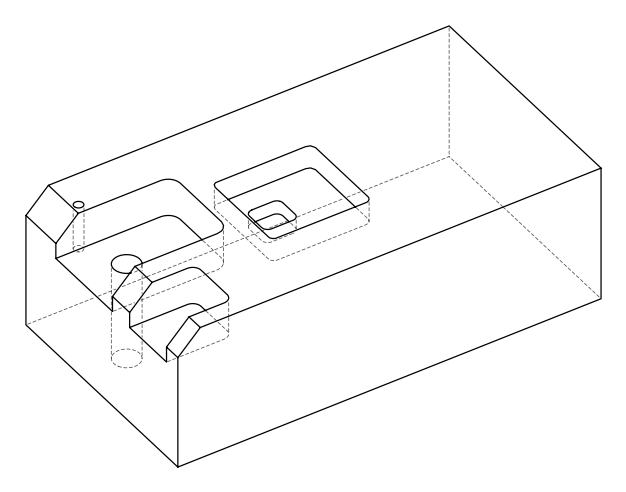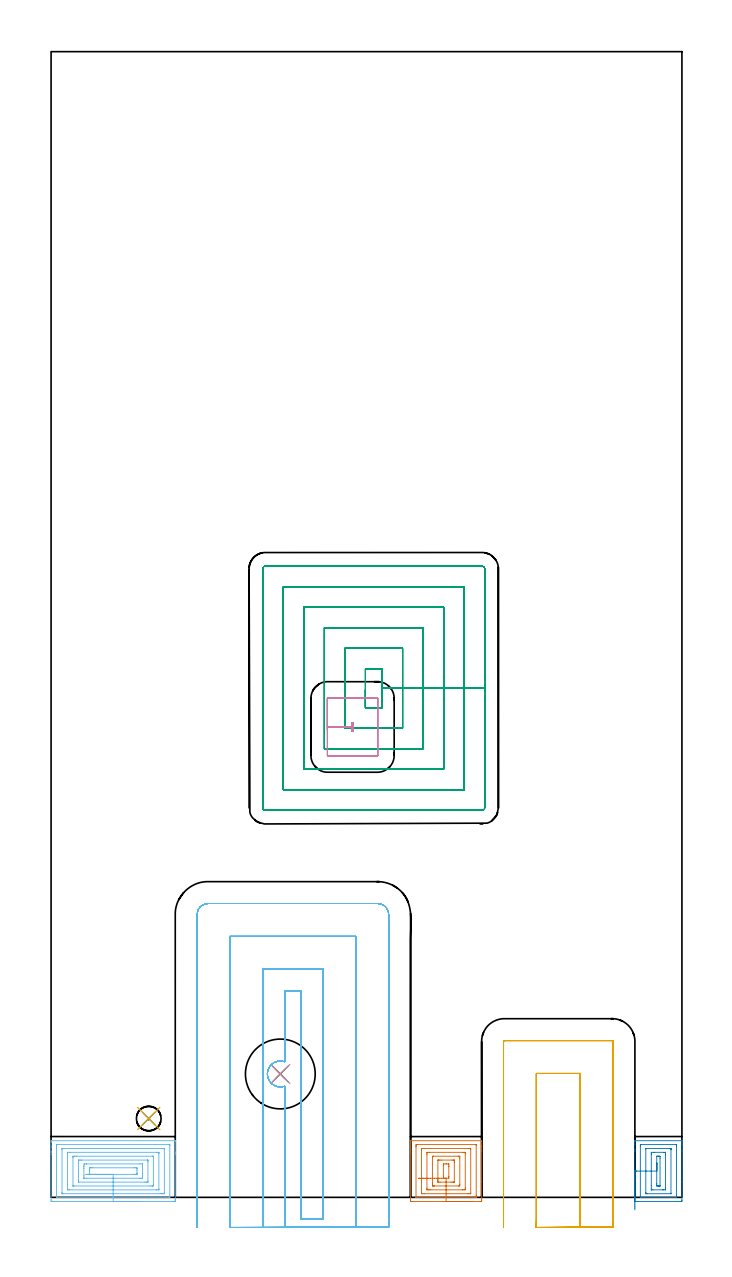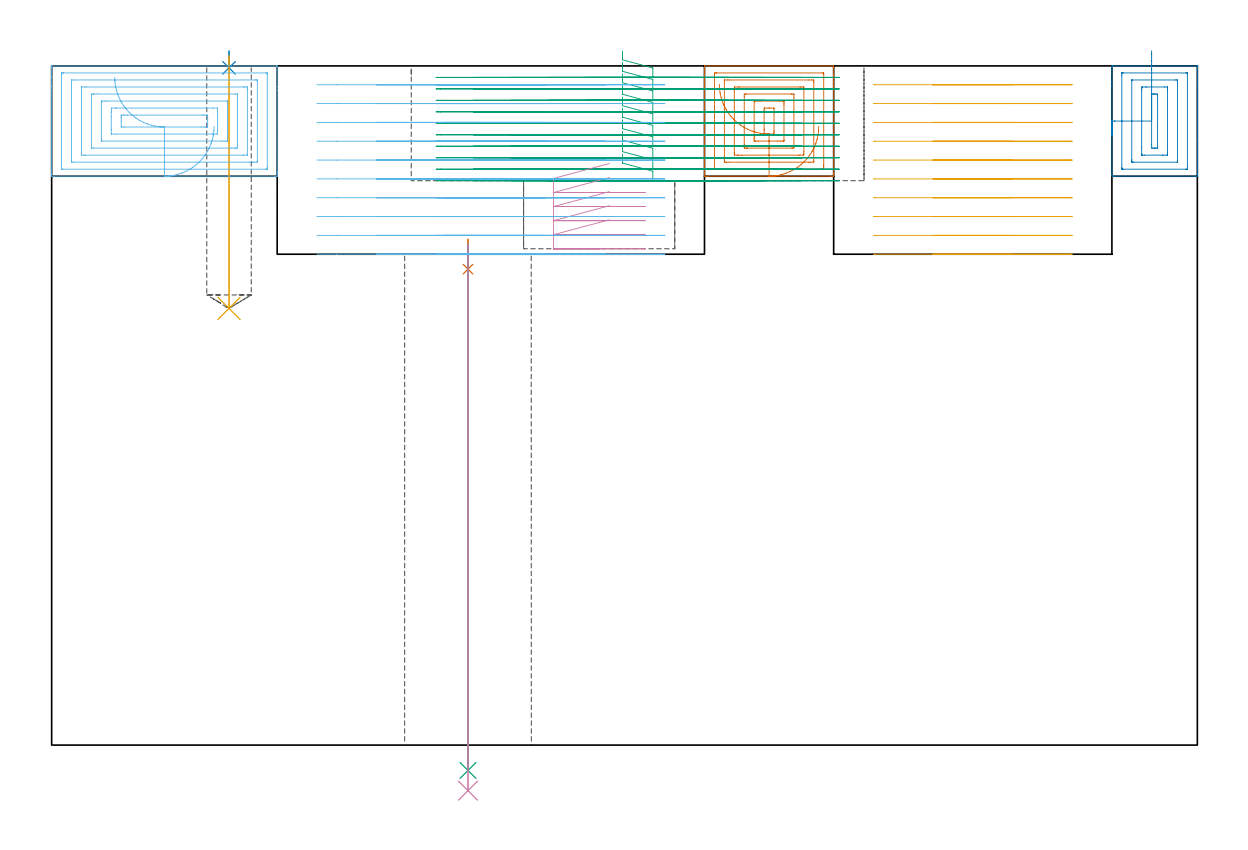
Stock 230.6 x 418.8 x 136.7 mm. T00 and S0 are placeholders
(PLAN: 12 operations, 7 tool changes, 64.9 min)
(1 SPOT_DRILL | STEP1HOLE | NXT0321_9005460120000 | 0.06 min | 4451 mm3)
(2 SPOT_DRILL_1 | STEP1POCKET | NXT0321_9005460120000 | 0.03 min | 1 mm3)
(3 DRILL_THROUGH_HOLE_INTO_CENTER | STEP1HOLE | UGT0301_515 | 0.43 min | 10947 mm3)
(4 DRILL_TO_ENLARGE_THROUGH_HOLE | STEP1HOLE | UGT0301_386 | 0.45 min | 54344 mm3)
(5 DRILL_BLIND_HOLE_INTO_CENTER | STEP1POCKET | UGT0301_485 | 0.2 min | 2976 mm3)
(6 AREA_MILL | FG_CHAMFER_SURFACE | UGT0205_001 | 3.3 min | 13179 mm3)
(7 AREA_MILL_1 | FG_CHAMFER_SURFACE_1 | UGT0205_001 | 2.04 min | 10400 mm3)
(8 AREA_MILL_2 | FG_CHAMFER_SURFACE_2 | UGT0205_001 | 1.46 min | 6232 mm3)
(9 MILL_RECTANGULAR_POCKET | POCKET_RECTANGULAR_STRAIGHT | NXT0201_013 | Follow Part, ap 2.5, ae 75% | 24.48 min | 208111 mm3)
(10 MILL_RECTANGULAR_POCKET_1 | POCKET_RECTANGULAR_STRAIGHT_1 | NXT0201_011 | Follow Part, ap 3, ae 75% | 1.6 min | 13343 mm3)
(11 MILL_SLOT | SLOT_PARTIAL_RECTANGULAR | NXT0201_012 | Follow Part, ap 4, ae 75% | 7.49 min | 133490 mm3)
(12 MILL_SLOT_1 | SLOT_PARTIAL_RECTANGULAR_1 | NXT0201_012 | Follow Part, ap 4, ae 75% | 23.33 min | 350493 mm3)
(TOOL NXT0321_9005460120000 | NC Spot Drill, 142deg, 12mm, Carbide, Uncoated | D12 PA142 FL30 Z2)
(TOOL UGT0301_515 | Carbide Drill 12.0 mm | D12 PA118 FL101 Z2)
(TOOL UGT0301_386 | Twist Drill 25.5 mm | D25.5 PA118 FL165 Z2)
(TOOL UGT0301_485 | Carbide Drill 9.0 mm | D9 PA118 FL81 Z2)
(TOOL UGT0205_001 | Chamfer Mill 20 x 3 x 45 deg. | D20 FL50 Z2)
(TOOL NXT0201_013 | ENDMILL 10mm | D10 FL30 Z4)
(TOOL NXT0201_011 | ENDMILL 12mm [2P460-1200-NA 1630] | D12 FL38 Z6)
(TOOL NXT0201_012 | ENDMILL 16mm [2P460-1600-NA 1630] | D16 FL38 Z6)
(OP 1 SPOT_DRILL)
G17 G21 G94 G90
T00 M6
G54
G17 G0 G90 X83.8 Y45.1 S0 M3
G43 Z146.7 H0
G94 G81 G98 Z95.8 F250. R101.8
G80
M5
M2
(OP 2 SPOT_DRILL_1)
G17 G21 G94 G90
T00 M6
G54
G17 G0 G90 X35.7 Y28.8 S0 M3
G43 Z146.7 H0
G94 G81 G98 Z136.313 F250. R139.7
G80
M5
M2
(OP 3 DRILL_THROUGH_HOLE_INTO_CENTER)
G17 G21 G94 G90
T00 M6
G54
G17 G0 G90 X83.8 Y45.1 S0 M3
G43 Z146.7 H0
G94 G73 G98 Z-5.105 F250. Q11.545 R100.8
G80
M5
M2
(OP 4 DRILL_TO_ENLARGE_THROUGH_HOLE)
G17 G21 G94 G90
T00 M6
G54
G17 G0 G90 X83.8 Y45.1 S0 M3
G43 Z146.7 H0
G94 G73 G98 Z-9.161 F250. Q21.592 R100.8
G80
M5
M2
(OP 5 DRILL_BLIND_HOLE_INTO_CENTER)
G17 G21 G94 G90
T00 M6
G54
G17 G0 G90 X35.7 Y28.8 S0 M3
G43 Z146.7 H0
G94 G81 G98 Z87.9 F250. R138.7
G80
M5
M2
(OP 6 AREA_MILL)
G17 G21 G94 G90
T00 M6
G54
G17 G0 G90 X32.7 Y-1.5 S1061 M3
G43 Z146.7 H0
Z124.5
G94 G1 X32.662 Z123.628 F250.
X32.548 Z122.764
X32.359 Z121.912
X32.097 Z121.08
X31.763 Z120.274
X31.36 Z119.5
X30.892 Z118.764
X30.36 Z118.072
X29.771 Z117.429
X29.128 Z116.84
X28.436 Z116.308
X27.7 Z115.84
X26.926 Z115.437
X26.12 Z115.103
X25.288 Z114.841
X24.436 Z114.652
X23.572 Z114.538
X22.7 Z114.5
X0.528
X0.043 Y-1.493 Z114.503
X0.008 Y-1.491 Z114.505
X0. Y-1.01 Z114.986
Y15.789 Z131.783
Y16.506 Z132.504
Y16.674 Z132.671
Y18.442 Z134.439
Y20.21 Z136.208
X0.001 Y20.516 Z136.514
X0.01 Y20.695 Z136.693
X0.084 Y20.7 Z136.7
X45.316
X45.39 Y20.695 Z136.692
X45.4 Y20.514 Z136.512
Y16.506 Z132.504
Y15.789 Z131.783
Y-0.652 Z115.344
X45.397 Y-1.01 Z114.986
X45.392 Y-1.491 Z114.505
X45.357 Y-1.493 Z114.503
X44.872 Y-1.5 Z114.5
X22.7
Y-0.086 Z115.914
X2.261 Y-0.085 Z115.915
X2.092 Y-0.081 Z115.919
X2.016 Y-0.079 Z115.921
X2.009 Y-0.037 Z115.963
X2.005 Y0.013 Z116.013
X2.001 Y0.174 Z116.174
Y18.742 Z134.742
X2.005 Y19.043 Z135.043
X2.01 Y19.242 Z135.242
X2.019 Y19.28 Z135.28
X2.038 Y19.281 Z135.281
X2.09 Y19.283 Z135.283
X2.301 Y19.286 Z135.286
X2.342
X43.14 Y19.285 Z135.285
X43.308 Y19.281 Z135.281
X43.384 Y19.279 Z135.279
X43.391 Y19.237 Z135.237
X43.395 Y19.187 Z135.187
X43.399 Y19.026 Z135.026
Y0.458 Z116.458
X43.395 Y0.157 Z116.157
X43.39 Y-0.042 Z115.958
X43.381 Y-0.08 Z115.92
X43.362 Y-0.081 Z115.919
X43.31 Y-0.083 Z115.917
X43.099 Y-0.086 Z115.914
X43.058
X22.7
Y1.328 Z117.328
X4.39 Y1.329 Z117.329
X4.075 Y1.33 Z117.33
X4.031 Y1.332 Z117.332
X4.012 Y1.334 Z117.334
X4.007 Y1.418 Z117.418
X4.001 Y1.567 Z117.567
X4. Y1.642 Z117.642
Y17.632 Z133.632
X4.003 Y17.708 Z133.708
X4.01 Y17.853 Z133.853
X4.039 Y17.865 Z133.865
X4.075 Y17.866 Z133.866
X4.648 Y17.871 Z133.871
X41.01
X41.325 Y17.87 Z133.87
X41.369 Y17.868 Z133.868
X41.388 Y17.866 Z133.866
X41.393 Y17.782 Z133.782
X41.399 Y17.633 Z133.633
X41.4 Y17.558 Z133.558
Y1.568 Z117.568
X41.397 Y1.492 Z117.492
X41.39 Y1.348 Z117.348
X41.325 Y1.335 Z117.335
X40.751 Y1.33 Z117.33
X40.438 Y1.329 Z117.329
X39.866 Y1.328 Z117.328
X22.7
Y2.743 Z118.743
X6.736
X6.518 Y2.744 Z118.744
X6.037 Y2.748 Z118.748
X6.015 Y2.749 Z118.749
X6.01 Y2.772 Z118.772
X6.005 Y2.841 Z118.841
X6.002 Y2.981 Z118.981
X6. Y3.26 Z119.26
X6.001 Y16.156 Z132.156
X6.003 Y16.34 Z132.34
X6.008 Y16.431 Z132.431
X6.01 Y16.449 Z132.449
X6.023 Y16.451 Z132.451
X6.069 Y16.454 Z132.454
X6.736 Y16.457 Z132.457
X6.953
X38.664
X38.882 Y16.456 Z132.456
X39.363 Y16.452 Z132.452
X39.385 Y16.451 Z132.451
X39.39 Y16.428 Z132.428
X39.395 Y16.359 Z132.359
X39.398 Y16.219 Z132.219
X39.4 Y15.94 Z131.94
X39.399 Y3.044 Z119.044
X39.397 Y2.861 Z118.861
X39.392 Y2.769 Z118.769
X39.39 Y2.751 Z118.751
X39.377 Y2.749 Z118.749
X39.331 Y2.746 Z118.746
X38.664 Y2.743 Z118.743
X38.447
X22.7
Y4.157 Z120.157
X8.371
X8.095 Y4.161 Z120.161
X8.021 Y4.164 Z120.164
X8.01 Y4.18 Z120.18
X8.004 Y4.222 Z120.222
X8.001 Y4.295 Z120.295
Y14.529 Z130.529
X8.006 Y14.905 Z130.905
X8.01 Y15.026 Z131.026
X8.233 Y15.037 Z131.037
X8.372 Y15.042 Z131.042
X8.51 Y15.043 Z131.043
X9.258
X37.029
X37.305 Y15.039 Z131.039
X37.378 Y15.036 Z131.036
X37.39 Y15.02 Z131.02
X37.396 Y14.978 Z130.978
X37.399 Y14.905 Z130.905
Y4.672 Z120.672
X37.394 Y4.295 Z120.295
X37.39 Y4.174 Z120.174
X37.167 Y4.163 Z120.163
X37.028 Y4.158 Z120.158
X36.89 Y4.157 Z120.157
X36.142
X22.7
Y5.571 Z121.571
X10.119
X10.059 Y5.572 Z121.572
X10.026 Y5.575 Z121.575
X10.015 Y5.577 Z121.577
X10.01 Y5.593 Z121.593
X10.004 Y5.781 Z121.781
X10.001 Y6.063 Z122.063
X10. Y13.419 Z129.419
X10.003 Y13.513 Z129.513
X10.009 Y13.588 Z129.588
X10.015 Y13.622 Z129.622
X10.038 Y13.624 Z129.624
X10.283 Y13.627 Z129.627
X10.677 Y13.629 Z129.629
X11.17
X35.281
X35.341 Y13.628 Z129.628
X35.374 Y13.625 Z129.625
X35.385 Y13.623 Z129.623
X35.39 Y13.607 Z129.607
X35.396 Y13.419 Z129.419
X35.399 Y13.137 Z129.137
X35.4 Y5.781 Z121.781
X35.397 Y5.687 Z121.687
X35.391 Y5.612 Z121.612
X35.385 Y5.578 Z121.578
X35.362 Y5.576 Z121.576
X35.117 Y5.573 Z121.573
X34.723 Y5.571 Z121.571
X34.23
X22.7
Y6.985 Z122.985
X12.906
X12.057 Y6.989 Z122.989
X12.014 Y6.991 Z122.991
X12.007 Y6.997 Z122.997
X12.002 Y7.003 Z123.003
X12. Y7.832 Z123.832
Y10.484 Z126.484
X12.002 Y11.368 Z127.368
X12.003 Y11.423 Z127.423
X12.057 Y12.208 Z128.208
X12.101 Y12.209 Z128.209
X12.944 Y12.215 Z128.215
X12.982
X32.494
X33.343 Y12.211 Z128.211
X33.387 Y12.209 Z128.209
X33.393 Y12.203 Z128.203
X33.398 Y12.198 Z128.198
X33.4 Y11.368 Z127.368
Y8.716 Z124.716
X33.398 Y7.832 Z123.832
X33.397 Y7.777 Z123.777
X33.343 Y6.992 Z122.992
X33.299 Y6.991 Z122.991
X32.456 Y6.985 Z122.985
X32.418
X22.7
Y8.4 Z124.4
X14.718
X14.144 Y8.404 Z124.404
X14.048 Y8.406 Z124.406
X14.01 Y8.417 Z124.417
X14.003 Y8.545 Z124.545
X14. Y9.6 Z125.6
Y10.316 Z126.316
X14.001 Y10.484 Z126.484
X14.003 Y10.663 Z126.663
X14.007 Y10.752 Z126.752
X14.009 Y10.791 Z126.791
X14.084 Y10.793 Z126.793
X14.403 Y10.798 Z126.798
X14.718 Y10.8 Z126.8
X15.288
X30.365
X30.682
X31.256 Y10.796 Z126.796
X31.352 Y10.793 Z126.793
X31.39 Y10.783 Z126.783
X31.397 Y10.656 Z126.656
X31.399 Y10.484 Z126.484
X31.4 Y9.769 Z125.769
Y8.884 Z124.884
X31.399 Y8.716 Z124.716
X31.397 Y8.537 Z124.537
X31.393 Y8.448 Z124.448
X31.391 Y8.409 Z124.409
X31.316 Y8.407 Z124.407
X30.997 Y8.402 Z124.402
X30.682 Y8.4 Z124.4
X30.112
X22.7
X21.828 Z124.438
X20.964 Z124.551
X20.112 Z124.74
X19.28 Z125.003
X18.474 Y8.399 Z125.336
X17.7 Z125.739
X16.964 Z126.208
X16.272 Z126.739
X15.629 Z127.328
X15.04 Z127.972
X14.508 Z128.664
X14.04 Z129.399
X13.637 Z130.173
X13.303 Z130.979
X13.041 Z131.811
X12.852 Z132.663
X12.738 Z133.528
X12.7 Z134.399
G0 Z146.7
M5
M2
(OP 7 AREA_MILL_1)
G17 G21 G94 G90
T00 M6
G54
G17 G0 G90 X154.4 Y-1.5 S1061 M3
G43 Z146.7 H0
Z124.5
G94 G1 X154.362 Z123.628 F250.
X154.248 Z122.764
X154.059 Z121.912
X153.797 Z121.08
X153.463 Z120.274
X153.06 Z119.5
X152.592 Z118.764
X152.06 Z118.072
X151.471 Z117.429
X150.828 Z116.84
X150.136 Z116.308
X149.4 Z115.84
X148.626 Z115.437
X147.82 Z115.103
X146.988 Z114.841
X146.136 Z114.652
X145.272 Z114.538
X144.4 Z114.5
X131.956
X131.554 Y-1.495 Z114.502
X131.41 Y-1.491 Z114.505
X131.4 Y-1.342 Z114.655
Y16.121 Z132.116
Y16.674 Z132.667
Y17.337 Z133.334
Y17.558 Z133.555
Y18.221 Z134.218
Y18.442 Z134.438
Y18.884 Z134.883
Y19.768 Z135.767
Y20.21 Z136.209
X131.401 Y20.457 Z136.455
X131.41 Y20.694 Z136.692
X131.511 Y20.7 Z136.7
X157.289
X157.39 Y20.694 Z136.692
X157.4 Y20.455 Z136.454
Y18.884 Z134.883
Y18.442 Z134.438
Y18.221 Z134.218
Y17.558 Z133.555
Y17.337 Z133.334
Y16.674 Z132.667
Y5.787 Z121.784
Y-1.01 Z114.986
X157.397 Y-1.345 Z114.652
X157.39 Y-1.491 Z114.505
X157.242 Y-1.499 Z114.499
X156.844 Y-1.5 Z114.5
X144.4
Y-0.086 Z115.914
X133.693
X133.519 Y-0.083 Z115.917
X133.434 Y-0.079 Z115.921
X133.409 Y-0.07 Z115.93
X133.405 Y-0.045 Z115.955
X133.401 Y0.021 Z116.021
X133.4 Y0.205 Z116.205
Y18.442 Z134.442
X133.401 Y18.772 Z134.772
X133.41 Y19.105 Z135.105
X133.425 Y19.279 Z135.279
X133.521 Y19.282 Z135.282
X133.733 Y19.286 Z135.286
X133.774
X155.107
X155.281 Y19.283 Z135.283
X155.366 Y19.279 Z135.279
X155.391 Y19.27 Z135.27
X155.395 Y19.245 Z135.245
X155.398 Y19.179 Z135.179
X155.4 Y18.995 Z134.995
Y0.758 Z116.758
X155.399 Y0.428 Z116.428
X155.39 Y0.095 Z116.095
X155.375 Y-0.079 Z115.921
X155.279 Y-0.082 Z115.918
X155.067 Y-0.086 Z115.914
X155.026
X144.4
Y1.328 Z117.328
X136.4 Y1.329 Z117.329
X135.825 Y1.33 Z117.33
X135.511 Y1.333 Z117.333
X135.416 Y1.335 Z117.335
X135.406 Y1.532 Z117.532
X135.402 Y1.642 Z117.642
X135.4 Y1.752 Z117.752
X135.401 Y17.668 Z133.668
X135.405 Y17.779 Z133.779
X135.41 Y17.851 Z133.851
X135.419 Y17.865 Z133.865
X135.433 Y17.867 Z133.867
X135.511 Y17.869 Z133.869
X136.085 Y17.871 Z133.871
X136.4 Y17.872 Z133.872
X152.4 Y17.871 Z133.871
X152.975 Y17.87 Z133.87
X153.289 Y17.867 Z133.867
X153.384 Y17.865 Z133.865
X153.394 Y17.668 Z133.668
X153.398 Y17.558 Z133.558
X153.4 Y17.448 Z133.448
X153.399 Y1.533 Z117.533
X153.395 Y1.421 Z117.421
X153.39 Y1.349 Z117.349
X153.381 Y1.335 Z117.335
X153.367 Y1.333 Z117.333
X153.289 Y1.331 Z117.331
X152.715 Y1.329 Z117.329
X152.4 Y1.328 Z117.328
X144.4
Y2.743 Z118.743
X138.849
X138.178
X137.959 Y2.744 Z118.744
X137.461 Y2.75 Z118.75
X137.41 Y2.753 Z118.753
X137.406 Y2.825 Z118.825
X137.402 Y2.984 Z118.984
X137.4 Y3.3 Z119.3
X137.401 Y15.789 Z131.789
X137.405 Y16.176 Z132.176
X137.41 Y16.369 Z132.369
X137.42 Y16.451 Z132.451
X137.511 Y16.453 Z132.453
X138.178 Y16.457 Z132.457
X138.395
X150.622
X150.841 Y16.456 Z132.456
X151.339 Y16.45 Z132.45
X151.39 Y16.447 Z132.447
X151.394 Y16.375 Z132.375
X151.398 Y16.216 Z132.216
X151.4 Y15.9 Z131.9
X151.399 Y3.411 Z119.411
X151.395 Y3.024 Z119.024
X151.39 Y2.831 Z118.831
X151.381 Y2.749 Z118.749
X151.289 Y2.747 Z118.747
X150.622 Y2.743 Z118.743
X150.405
X144.4
Y4.157 Z120.157
X140.094
X139.956
X139.817 Y4.158 Z120.158
X139.54 Y4.164 Z120.164
X139.409 Y4.174 Z120.174
X139.405 Y4.216 Z120.216
X139.402 Y4.295 Z120.295
X139.4 Y4.847 Z120.847
X139.401 Y14.573 Z130.573
X139.406 Y14.905 Z130.905
X139.411 Y15.036 Z131.036
X139.678 Y15.041 Z131.041
X139.817 Y15.043 Z131.043
X148.844
X148.983 Y15.042 Z131.042
X149.26 Y15.036 Z131.036
X149.391 Y15.026 Z131.026
X149.395 Y14.984 Z130.984
X149.398 Y14.905 Z130.905
X149.4 Y14.353 Z130.353
X149.399 Y4.627 Z120.627
X149.394 Y4.295 Z120.295
X149.39 Y4.164 Z120.164
X149.122 Y4.159 Z120.159
X148.983 Y4.157 Z120.157
X144.4
Y5.571 Z121.571
X142.228
X141.733 Y5.572 Z121.572
X141.569 Y5.574 Z121.574
X141.438 Y5.578 Z121.578
X141.41 Y5.584 Z121.584
X141.406 Y5.637 Z121.637
X141.403 Y5.732 Z121.732
X141.4 Y6.063 Z122.063
Y6.395 Z122.395
X141.401 Y13.467 Z129.467
X141.406 Y13.579 Z129.579
X141.41 Y13.615 Z129.615
X141.427 Y13.622 Z129.622
X141.486 Y13.625 Z129.625
X141.733 Y13.628 Z129.628
X142.128 Y13.629 Z129.629
X142.622
X146.572
X147.067 Y13.628 Z129.628
X147.231 Y13.626 Z129.626
X147.362 Y13.622 Z129.622
X147.39 Y13.616 Z129.616
X147.394 Y13.563 Z129.563
X147.397 Y13.468 Z129.468
X147.4 Y13.137 Z129.137
Y12.805 Z128.805
X147.399 Y5.733 Z121.733
X147.394 Y5.622 Z121.622
X147.39 Y5.585 Z121.585
X147.373 Y5.578 Z121.578
X147.314 Y5.575 Z121.575
X147.067 Y5.572 Z121.572
X146.672 Y5.571 Z121.571
X146.178
X144.4
Y6.985 Z122.985
X144.362
X143.511 Y6.991 Z122.991
X143.466 Y6.992 Z122.992
X143.41 Y7.022 Z123.022
X143.404 Y7.054 Z123.054
X143.4 Y7.832 Z123.832
Y7.942 Z123.942
X143.401 Y11.589 Z127.589
X143.405 Y11.81 Z127.81
X143.415 Y12.208 Z128.208
X143.511 Y12.213 Z128.213
X143.55 Y12.214 Z128.214
X144.4 Y12.215 Z128.215
X144.438
X145.289 Y12.209 Z128.209
X145.334 Y12.208 Z128.208
X145.39 Y12.178 Z128.178
X145.396 Y12.146 Z128.146
X145.4 Y11.368 Z127.368
Y11.258 Z127.258
X145.399 Y7.611 Z123.611
X145.395 Y7.39 Z123.39
X145.385 Y6.992 Z122.992
X145.289 Y6.987 Z122.987
X145.25 Y6.986 Z122.986
X144.4 Y6.985 Z122.985
X143.528 Y6.984 Z123.022
X142.663 Y6.983 Z123.135
X141.811 Y6.982 Z123.323
X140.979 Y6.981 Z123.585
X140.173 Z123.918
X139.398 Y6.98 Z124.319
X138.662 Y6.979 Z124.787
X137.969 Y6.978 Z125.318
X137.326 Y6.977 Z125.906
X136.736 Z126.549
X136.204 Y6.976 Z127.24
X135.734 Z127.976
X135.33 Y6.975 Z128.749
X134.996 Z129.555
X134.732 Y6.974 Z130.386
X134.543 Z131.238
X134.428 Z132.103
X134.389 Z132.974
G0 Z146.7
M5
M2
(OP 8 AREA_MILL_2)
G17 G21 G94 G90
T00 M6
G54
G17 G0 G90 X213.4 Y-4.542 S1061 M3
G43 Z146.7 H0
Z125.597
G94 G1 Y-3.899 Z125.008 F250.
Y-3.207 Z124.476
Y-2.471 Z124.008
Y-1.697 Z123.605
Y-0.891 Z123.271
Y-0.059 Z123.009
Y0.792 Z122.82
Y1.657 Z122.706
Y2.529 Z122.668
Y3.4 Z122.706
Y4.265 Z122.82
Y5.117 Z123.009
Y5.949 Z123.271
Y6.755 Z123.605
Y7.529 Z124.008
Y8.265 Z124.476
Y8.957 Z125.008
Y9.6 Z125.597
Y16.674 Z132.668
Y17.285 Z133.283
Y17.558 Z133.555
Y19.326 Z135.321
Y19.871 Z135.87
Y20.398 Z136.397
X213.406 Y20.686 Z136.677
X213.409 Y20.697 Z136.688
X213.537 Y20.7 Z136.7
X230.463
X230.591 Y20.697 Z136.688
X230.593 Y20.686 Z136.677
X230.6 Y20.398 Z136.397
Y19.871 Z135.87
Y19.326 Z135.321
Y17.285 Z133.283
Y16.674 Z132.668
Y5.774 Z121.771
Y-1.01 Z114.987
X230.598 Y-1.318 Z114.679
X230.59 Y-1.492 Z114.505
X230.416 Y-1.499 Z114.499
X230.017 Y-1.5 Z114.5
X213.983
X213.581 Y-1.496 Z114.502
X213.41 Y-1.491 Z114.506
X213.4 Y-1.316 Z114.681
Y9.6 Z125.597
X213.981 Y9.599 Z125.599
X213.984
X215.4 Y9.6 Z125.6
X215.401 Y18.803 Z134.803
X215.406 Y19.165 Z135.165
X215.41 Y19.267 Z135.267
X215.414 Y19.28 Z135.28
X215.42 Y19.282 Z135.282
X215.446 Y19.284 Z135.284
X215.552 Y19.285 Z135.285
X215.764 Y19.286 Z135.286
X228.277
X228.454 Y19.284 Z135.284
X228.543 Y19.281 Z135.281
X228.58 Y19.279 Z135.279
X228.59 Y19.258 Z135.258
X228.594 Y19.172 Z135.172
X228.599 Y18.966 Z134.966
Y0.397 Z116.397
X228.595 Y0.035 Z116.035
X228.59 Y-0.067 Z115.933
X228.586 Y-0.08 Z115.92
X228.58 Y-0.082 Z115.918
X228.554 Y-0.084 Z115.916
X228.448 Y-0.085 Z115.915
X228.236 Y-0.086 Z115.914
X215.724
X215.546 Y-0.084 Z115.916
X215.457 Y-0.081 Z115.919
X215.42 Y-0.079 Z115.921
X215.41 Y-0.058 Z115.942
X215.406 Y0.028 Z116.028
X215.401 Y0.234 Z116.234
X215.4 Y9.6 Z125.6
X217.4
X217.401 Y17.701 Z133.701
X217.41 Y17.846 Z133.846
X217.416 Y17.865 Z133.865
X217.428 Y17.868 Z133.868
X217.467 Y17.871 Z133.871
X226.138
X226.454 Y17.87 Z133.87
X226.559 Y17.867 Z133.867
X226.588 Y17.865 Z133.865
X226.594 Y17.799 Z133.799
X226.598 Y17.702 Z133.702
X226.6 Y17.558 Z133.558
Y17.413 Z133.413
X226.599 Y1.499 Z117.499
X226.59 Y1.354 Z117.354
X226.584 Y1.334 Z117.334
X226.572 Y1.332 Z117.332
X226.533 Y1.329 Z117.329
X217.862
X217.546 Y1.33 Z117.33
X217.441 Y1.332 Z117.332
X217.412 Y1.335 Z117.335
X217.406 Y1.401 Z117.401
X217.402 Y1.498 Z117.498
X217.4 Y1.642 Z117.642
Y1.787 Z117.787
Y9.6 Z125.6
X219.4
Y15.789 Z131.789
X219.404 Y16.195 Z132.195
X219.408 Y16.398 Z132.398
X219.41 Y16.444 Z132.444
X219.451 Y16.45 Z132.45
X219.55 Y16.453 Z132.453
X220.218 Y16.457 Z132.457
X220.436
X224.
X224.516 Y16.455 Z132.455
X224.574 Y16.453 Z132.453
X224.587 Y16.451 Z132.451
X224.59 Y16.439 Z132.439
X224.595 Y16.395 Z132.395
X224.598 Y16.217 Z132.217
X224.6 Y15.861 Z131.861
Y3.411 Z119.411
X224.596 Y3.005 Z119.005
X224.592 Y2.802 Z118.802
X224.59 Y2.756 Z118.756
X224.549 Y2.75 Z118.75
X224.45 Y2.747 Z118.747
X223.782 Y2.743 Z118.743
X223.564
X220.
X219.484 Y2.745 Z118.745
X219.426 Y2.747 Z118.747
X219.413 Y2.749 Z118.749
X219.41 Y2.761 Z118.761
X219.405 Y2.805 Z118.805
X219.402 Y2.983 Z118.983
X219.4 Y4.295 Z120.295
Y9.6 Z125.6
X221.4
X221.401 Y14.98 Z130.98
X221.405 Y15.016 Z131.016
X221.409 Y15.03 Z131.03
X221.446 Y15.036 Z131.036
X221.722 Y15.042 Z131.042
X221.861 Y15.043 Z131.043
X222.
X222.139
X222.417 Y15.039 Z131.039
X222.591 Y15.036 Z131.036
X222.595 Y14.99 Z130.99
X222.598 Y14.905 Z130.905
X222.6 Y14.31 Z130.31
Y4.295 Z120.295
X222.599 Y4.22 Z120.22
X222.595 Y4.184 Z120.184
X222.591 Y4.17 Z120.17
X222.555 Y4.164 Z120.164
X222.278 Y4.158 Z120.158
X222.139 Y4.157 Z120.157
X222.
X221.861
X221.583 Y4.161 Z120.161
X221.409 Y4.164 Z120.164
X221.405 Y4.21 Z120.21
X221.402 Y4.295 Z120.295
X221.4 Y4.89 Z120.89
Y9.6 Z125.6
Y10.189 Z126.243
Y10.72 Z126.935
Y11.189 Z127.671
Y11.592 Z128.445
Y11.926 Z129.251
Y12.188 Z130.083
Y12.377 Z130.935
Y12.491 Z131.8
Y12.529 Z132.671
Y12.491 Z133.543
Y12.377 Z134.408
Y12.188 Z135.259
Y11.926 Z136.091
Y11.592 Z136.897
Y11.189 Z137.671
Y10.72 Z138.407
Y10.189 Z139.099
Y9.6 Z139.742
G0 Z146.7
M5
M2
(OP 9 MILL_RECTANGULAR_POCKET)
G17 G21 G94 G90
T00 M6
G54
G17 G0 G90 X114.9 Y185.617 S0 M3
G43 Z146.7 H0
Z139.7
G94 G1 Y179. Z137.927 F250.
X121. Z136.292
Y186.1 Z134.39
Y193.2 F500.
X114.9
Y179.
X121.
Y186.1
X128.5
Y200.7
X107.4
Y171.5
X128.5
Y186.1
X136.
Y208.2
X99.9
Y164.
X136.
Y186.1
X143.5
Y215.7
X92.4
Y156.5
X143.5
Y186.1
X151.
Y223.2
X84.9
Y149.
X151.
Y186.1
X158.5
Y229.8
G3 X157.6 Y230.7 R0.9
G1 X78.3
G3 X77.4 Y229.8 R0.9
G1 Y142.4
G3 X78.3 Y141.5 R0.9
G1 X157.6
G3 X158.5 Y142.4 R0.9
G1 Y186.1
Y187.1
G0 X114.9 Y185.617 Z137.39
G1 Y179. Z135.617 F250.
X121. Z133.982
Y186.1 Z132.08
Y193.2 F500.
X114.9
Y179.
X121.
Y186.1
X128.5
Y200.7
X107.4
Y171.5
X128.5
Y186.1
X136.
Y208.2
X99.9
Y164.
X136.
Y186.1
X143.5
Y215.7
X92.4
Y156.5
X143.5
Y186.1
X151.
Y223.2
X84.9
Y149.
X151.
Y186.1
X158.5
Y229.8
G3 X157.6 Y230.7 R0.9
G1 X78.3
G3 X77.4 Y229.8 R0.9
G1 Y142.4
G3 X78.3 Y141.5 R0.9
G1 X157.6
G3 X158.5 Y142.4 R0.9
G1 Y186.1
Y187.1
G0 X114.9 Y185.617 Z135.08
G1 Y179. Z133.307 F250.
X121. Z131.672
Y186.1 Z129.77
Y193.2 F500.
X114.9
Y179.
X121.
Y186.1
X128.5
Y200.7
X107.4
Y171.5
X128.5
Y186.1
X136.
Y208.2
X99.9
Y164.
X136.
Y186.1
X143.5
Y215.7
X92.4
Y156.5
X143.5
Y186.1
X151.
Y223.2
X84.9
Y149.
X151.
Y186.1
X158.5
Y229.8
G3 X157.6 Y230.7 R0.9
G1 X78.3
G3 X77.4 Y229.8 R0.9
G1 Y142.4
G3 X78.3 Y141.5 R0.9
G1 X157.6
G3 X158.5 Y142.4 R0.9
G1 Y186.1
Y187.1
G0 X114.9 Y185.617 Z132.77
G1 Y179. Z130.997 F250.
X121. Z129.362
Y186.1 Z127.46
Y193.2 F500.
X114.9
Y179.
X121.
Y186.1
X128.5
Y200.7
X107.4
Y171.5
X128.5
Y186.1
X136.
Y208.2
X99.9
Y164.
X136.
Y186.1
X143.5
Y215.7
X92.4
Y156.5
X143.5
Y186.1
X151.
Y223.2
X84.9
Y149.
X151.
Y186.1
X158.5
Y229.8
G3 X157.6 Y230.7 R0.9
G1 X78.3
G3 X77.4 Y229.8 R0.9
G1 Y142.4
G3 X78.3 Y141.5 R0.9
G1 X157.6
G3 X158.5 Y142.4 R0.9
G1 Y186.1
Y187.1
G0 X114.9 Y185.617 Z130.46
G1 Y179. Z128.687 F250.
X121. Z127.052
Y186.1 Z125.15
Y193.2 F500.
X114.9
Y179.
X121.
Y186.1
X128.5
Y200.7
X107.4
Y171.5
X128.5
Y186.1
X136.
Y208.2
X99.9
Y164.
X136.
Y186.1
X143.5
Y215.7
X92.4
Y156.5
X143.5
Y186.1
X151.
Y223.2
X84.9
Y149.
X151.
Y186.1
X158.5
Y229.8
G3 X157.6 Y230.7 R0.9
G1 X78.3
G3 X77.4 Y229.8 R0.9
G1 Y142.4
G3 X78.3 Y141.5 R0.9
G1 X157.6
G3 X158.5 Y142.4 R0.9
G1 Y186.1
Y187.1
G0 X114.9 Y185.617 Z128.15
G1 Y179. Z126.377 F250.
X121. Z124.742
Y186.1 Z122.84
Y193.2 F500.
X114.9
Y179.
X121.
Y186.1
X128.5
Y200.7
X107.4
Y171.5
X128.5
Y186.1
X136.
Y208.2
X99.9
Y164.
X136.
Y186.1
X143.5
Y215.7
X92.4
Y156.5
X143.5
Y186.1
X151.
Y223.2
X84.9
Y149.
X151.
Y186.1
X158.5
Y229.8
G3 X157.6 Y230.7 R0.9
G1 X78.3
G3 X77.4 Y229.8 R0.9
G1 Y142.4
G3 X78.3 Y141.5 R0.9
G1 X157.6
G3 X158.5 Y142.4 R0.9
G1 Y186.1
Y187.1
G0 X114.9 Y185.617 Z125.84
G1 Y179. Z124.067 F250.
X121. Z122.432
Y186.1 Z120.53
Y193.2 F500.
X114.9
Y179.
X121.
Y186.1
X128.5
Y200.7
X107.4
Y171.5
X128.5
Y186.1
X136.
Y208.2
X99.9
Y164.
X136.
Y186.1
X143.5
Y215.7
X92.4
Y156.5
X143.5
Y186.1
X151.
Y223.2
X84.9
Y149.
X151.
Y186.1
X158.5
Y229.8
G3 X157.6 Y230.7 R0.9
G1 X78.3
G3 X77.4 Y229.8 R0.9
G1 Y142.4
G3 X78.3 Y141.5 R0.9
G1 X157.6
G3 X158.5 Y142.4 R0.9
G1 Y186.1
Y187.1
G0 X114.9 Y185.617 Z123.53
G1 Y179. Z121.757 F250.
X121. Z120.122
Y186.1 Z118.22
Y193.2 F500.
X114.9
Y179.
X121.
Y186.1
X128.5
Y200.7
X107.4
Y171.5
X128.5
Y186.1
X136.
Y208.2
X99.9
Y164.
X136.
Y186.1
X143.5
Y215.7
X92.4
Y156.5
X143.5
Y186.1
X151.
Y223.2
X84.9
Y149.
X151.
Y186.1
X158.5
Y229.8
G3 X157.6 Y230.7 R0.9
G1 X78.3
G3 X77.4 Y229.8 R0.9
G1 Y142.4
G3 X78.3 Y141.5 R0.9
G1 X157.6
G3 X158.5 Y142.4 R0.9
G1 Y186.1
Y187.1
G0 X114.9 Y185.617 Z121.22
G1 Y179. Z119.447 F250.
X121. Z117.812
Y186.1 Z115.91
Y193.2 F500.
X114.9
Y179.
X121.
Y186.1
X128.5
Y200.7
X107.4
Y171.5
X128.5
Y186.1
X136.
Y208.2
X99.9
Y164.
X136.
Y186.1
X143.5
Y215.7
X92.4
Y156.5
X143.5
Y186.1
X151.
Y223.2
X84.9
Y149.
X151.
Y186.1
X158.5
Y229.8
G3 X157.6 Y230.7 R0.9
G1 X78.3
G3 X77.4 Y229.8 R0.9
G1 Y142.4
G3 X78.3 Y141.5 R0.9
G1 X157.6
G3 X158.5 Y142.4 R0.9
G1 Y186.1
Y187.1
G0 X114.9 Y185.617 Z118.91
G1 Y179. Z117.137 F250.
X121. Z115.502
Y186.1 Z113.6
Y193.2 F500.
X114.9
Y179.
X121.
Y186.1
X128.5
Y200.7
X107.4
Y171.5
X128.5
Y186.1
X136.
Y208.2
X99.9
Y164.
X136.
Y186.1
X143.5
Y215.7
X92.4
Y156.5
X143.5
Y186.1
X151.
Y223.2
X84.9
Y149.
X151.
Y186.1
X158.5
Y229.8
G3 X157.6 Y230.7 R0.9
G1 X78.3
G3 X77.4 Y229.8 R0.9
G1 Y142.4
G3 X78.3 Y141.5 R0.9
G1 X157.6
G3 X158.5 Y142.4 R0.9
G1 Y186.1
Y187.1
G0 Z146.7
M5
M2
(OP 10 MILL_RECTANGULAR_POCKET_1)
G17 G21 G94 G90
T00 M6
G54
G17 G0 G90 X112.248 Y182.5 S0 M3
G43 Z146.7 H1
Z117.054
G94 G1 X101.068 Z114.058 F250.
X101.026 Y182.474 Z114.045
X101. Y182.432 Z114.032
Y171.95 Z111.223
X110.
Y170.4 F500.
X110.4
Y173.5
X110.
Y171.95
X101.
Y161.5
X101.005 Y161.445
X101.045 Y161.405
X101.1 Y161.4
X119.3
X119.355 Y161.405
X119.395 Y161.445
X119.4 Y161.5
Y182.4
X119.395 Y182.455
X119.355 Y182.495
X119.3 Y182.5
X101.1
X101.045 Y182.495
X101.005 Y182.455
X101. Y182.4
Y171.95
Y170.95
G0 X112.248 Y182.5 Z114.223
G1 X101.068 Z111.227 F250.
X101.026 Y182.474 Z111.214
X101. Y182.432 Z111.201
Y171.95 Z108.392
X110.
Y170.4 F500.
X110.4
Y173.5
X110.
Y171.95
X101.
Y161.5
X101.005 Y161.445
X101.045 Y161.405
X101.1 Y161.4
X119.3
X119.355 Y161.405
X119.395 Y161.445
X119.4 Y161.5
Y182.4
X119.395 Y182.455
X119.355 Y182.495
X119.3 Y182.5
X101.1
X101.045 Y182.495
X101.005 Y182.455
X101. Y182.4
Y171.95
Y170.95
G0 X112.248 Y182.5 Z111.392
G1 X101.068 Z108.397 F250.
X101.026 Y182.474 Z108.383
X101. Y182.432 Z108.37
Y171.95 Z105.562
X110.
Y170.4 F500.
X110.4
Y173.5
X110.
Y171.95
X101.
Y161.5
X101.005 Y161.445
X101.045 Y161.405
X101.1 Y161.4
X119.3
X119.355 Y161.405
X119.395 Y161.445
X119.4 Y161.5
Y182.4
X119.395 Y182.455
X119.355 Y182.495
X119.3 Y182.5
X101.1
X101.045 Y182.495
X101.005 Y182.455
X101. Y182.4
Y171.95
Y170.95
G0 X112.248 Y182.5 Z108.562
G1 X101.068 Z105.566 F250.
X101.026 Y182.474 Z105.553
X101. Y182.432 Z105.539
Y171.95 Z102.731
X110.
Y170.4 F500.
X110.4
Y173.5
X110.
Y171.95
X101.
Y161.5
X101.005 Y161.445
X101.045 Y161.405
X101.1 Y161.4
X119.3
X119.355 Y161.405
X119.395 Y161.445
X119.4 Y161.5
Y182.4
X119.395 Y182.455
X119.355 Y182.495
X119.3 Y182.5
X101.1
X101.045 Y182.495
X101.005 Y182.455
X101. Y182.4
Y171.95
Y170.95
G0 X112.248 Y182.5 Z105.731
G1 X101.068 Z102.735 F250.
X101.026 Y182.474 Z102.722
X101. Y182.432 Z102.709
Y171.95 Z99.9
X110.
Y170.4 F500.
X110.4
Y173.5
X110.
Y171.95
X101.
Y161.5
X101.005 Y161.445
X101.045 Y161.405
X101.1 Y161.4
X119.3
X119.355 Y161.405
X119.395 Y161.445
X119.4 Y161.5
Y182.4
X119.395 Y182.455
X119.355 Y182.495
X119.3 Y182.5
X101.1
X101.045 Y182.495
X101.005 Y182.455
X101. Y182.4
Y171.95
Y170.95
G0 Z146.7
M5
M2
(OP 11 MILL_SLOT)
G17 G21 G94 G90
T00 M6
G54
G17 G0 G90 X193.466 Y-10.999 S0 M3
G43 Z146.7 H1
Z132.91
G94 G1 X193.403 Y-8. F250.
G2 X193.4 Y-7.746 R12. F500.
G1 Y45.3
X177.4
Y-7.746
G2 X177.397 Y-8. R12.
G1 X177.334 Y-10.999 F250.
X205.4 Y-10.746
Y-7.746
Y57. F500.
G3 X205.1 Y57.3 R0.3
G1 X165.7
G3 X165.4 Y57. R0.3
G1 Y-7.746
Y-10.746 F250.
G0 X193.466 Y-10.999 Z129.12
G1 X193.403 Y-8.
G2 X193.4 Y-7.746 R12. F500.
G1 Y45.3
X177.4
Y-7.746
G2 X177.397 Y-8. R12.
G1 X177.334 Y-10.999 F250.
X205.4 Y-10.746
Y-7.746
Y57. F500.
G3 X205.1 Y57.3 R0.3
G1 X165.7
G3 X165.4 Y57. R0.3
G1 Y-7.746
Y-10.746 F250.
G0 X193.466 Y-10.999 Z125.33
G1 X193.403 Y-8.
G2 X193.4 Y-7.746 R12. F500.
G1 Y45.3
X177.4
Y-7.746
G2 X177.397 Y-8. R12.
G1 X177.334 Y-10.999 F250.
X205.4 Y-10.746
Y-7.746
Y57. F500.
G3 X205.1 Y57.3 R0.3
G1 X165.7
G3 X165.4 Y57. R0.3
G1 Y-7.746
Y-10.746 F250.
G0 X193.403 Y-11. Z121.54
G1 X193.4 Y-8.
Y45.3 F500.
X177.4
Y-8.
X177.397 Y-11. F250.
X205.4 Y-10.989
Y-7.989
Y57. F500.
G3 X205.1 Y57.3 R0.3
G1 X165.7
G3 X165.4 Y57. R0.3
G1 Y-7.989
Y-10.989 F250.
G0 X193.4 Y-11. Z117.75
G1 Y-8.
Y45.3 F500.
X177.4
Y-8.
Y-11. F250.
X205.4
Y-8.
Y57. F500.
G3 X205.1 Y57.3 R0.3
G1 X165.7
G3 X165.4 Y57. R0.3
G1 Y-8.
Y-11. F250.
G0 X193.4 Z113.96
G1 Y-8.
Y45.3 F500.
X177.4
Y-8.
Y-11. F250.
X205.4
Y-8.
Y57. F500.
G3 X205.1 Y57.3 R0.3
G1 X165.7
G3 X165.4 Y57. R0.3
G1 Y-8.
Y-11. F250.
G0 X193.4 Z110.17
G1 Y-8.
Y45.3 F500.
X177.4
Y-8.
Y-11. F250.
X205.4
Y-8.
Y57. F500.
G3 X205.1 Y57.3 R0.3
G1 X165.7
G3 X165.4 Y57. R0.3
G1 Y-8.
Y-11. F250.
G0 X193.4 Z106.38
G1 Y-8.
Y45.3 F500.
X177.4
Y-8.
Y-11. F250.
X205.4
Y-8.
Y57. F500.
G3 X205.1 Y57.3 R0.3
G1 X165.7
G3 X165.4 Y57. R0.3
G1 Y-8.
Y-11. F250.
G0 X193.4 Z102.59
G1 Y-8.
Y45.3 F500.
X177.4
Y-8.
Y-11. F250.
X205.4
Y-8.
Y57. F500.
G3 X205.1 Y57.3 R0.3
G1 X165.7
G3 X165.4 Y57. R0.3
G1 Y-8.
Y-11. F250.
G0 X193.4 Z98.8
G1 Y-8.
Y45.3 F500.
X177.4
Y-8.
Y-11. F250.
X205.4
Y-8.
Y57. F500.
G3 X205.1 Y57.3 R0.3
G1 X165.7
G3 X165.4 Y57. R0.3
G1 Y-8.
Y-11. F250.
G0 Z146.7
M5
M2
(OP 12 MILL_SLOT_1)
G17 G21 G94 G90
T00 M6
G54
G17 G0 G90 X85.375 Y-11. S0 M3
G43 Z146.7 H1
Z132.91
G94 G1 X85.399 Y-8. F250.
G3 X85.4 Y-7.746 R32. F500.
G1 Y40.633
G2 X85.059 Y40.525 R4.75
X81.635 Y40.878 R4.742
X79.217 Y43.868 R4.775
X82.561 Y49.681 R4.746
X85.4 Y49.567 R4.746
G1 Y75.4
X91.4
Y-7.746
G3 X91.401 Y-8. R32.
G1 X99.401
G2 X99.4 Y-7.746 R24.
G1 Y83.4
X77.4
Y-7.746
G2 X77.399 Y-8. R24.
G1 X77.367 Y-11. F250.
X111.466 Y-10.999
X111.403 Y-8.
G2 X111.4 Y-7.746 R12. F500.
G1 Y95.4
X65.4
Y-7.746
G2 X65.397 Y-8. R12.
G1 X65.334 Y-10.999 F250.
X123.4 Y-10.746
Y-7.746
Y103.4 F500.
G3 X119.4 Y107.4 R4.
G1 X57.4
G3 X53.4 Y103.4 R4.
G1 Y-7.746
Y-10.746 F250.
G0 X85.375 Y-11. Z129.12
G1 X85.399 Y-8.
G3 X85.4 Y-7.746 R32. F500.
G1 Y40.633
G2 X85.059 Y40.525 R4.75
X84.439 Y40.398 R4.742
X81.635 Y40.878 R4.745
X79.217 Y43.868 R4.775
X82.561 Y49.681 R4.746
X85.4 Y49.567 R4.746
G1 Y75.4
X91.4
Y-7.746
G3 X91.401 Y-8. R32.
G1 X99.401
G2 X99.4 Y-7.746 R24.
G1 Y83.4
X77.4
Y-7.746
G2 X77.399 Y-8. R24.
G1 X77.367 Y-11. F250.
X111.466 Y-10.999
X111.403 Y-8.
G2 X111.4 Y-7.746 R12. F500.
G1 Y95.4
X65.4
Y-7.746
G2 X65.397 Y-8. R12.
G1 X65.334 Y-10.999 F250.
X123.4 Y-10.746
Y-7.746
Y103.4 F500.
G3 X119.4 Y107.4 R4.
G1 X57.4
G3 X53.4 Y103.4 R4.
G1 Y-7.746
Y-10.746 F250.
G0 X85.375 Y-11. Z125.33
G1 X85.399 Y-8.
G3 X85.4 Y-7.746 R32. F500.
G1 Y40.633
G2 X85.055 Y40.524 R4.751
X81.635 Y40.878 R4.745
X79.217 Y43.868 R4.775
X82.561 Y49.681 R4.746
X85.4 Y49.567 R4.746
G1 Y75.4
X91.4
Y-7.746
G3 X91.401 Y-8. R32.
G1 X99.401
G2 X99.4 Y-7.746 R24.
G1 Y83.4
X77.4
Y-7.746
G2 X77.399 Y-8. R24.
G1 X77.367 Y-11. F250.
X111.466 Y-10.999
X111.403 Y-8.
G2 X111.4 Y-7.746 R12. F500.
G1 Y95.4
X65.4
Y-7.746
G2 X65.397 Y-8. R12.
G1 X65.334 Y-10.999 F250.
X123.4 Y-10.746
Y-7.746
Y103.4 F500.
G3 X119.4 Y107.4 R4.
G1 X57.4
G3 X53.4 Y103.4 R4.
G1 Y-7.746
Y-10.746 F250.
G0 X85.399 Y-11. Z121.54
G1 X85.4 Y-8.
Y40.633 F500.
G2 X85.055 Y40.524 R4.751
X81.635 Y40.878 R4.742
G1 X81.597 Y40.898
G2 X81.318 Y41.057 R4.775
X79.218 Y43.865 R4.775
X79.599 Y47.306 R4.745
X82.561 Y49.681 R4.746
X85.4 Y49.567 R4.746
G1 Y75.4
X91.4
Y-8.
X99.4
Y83.4
X77.4
Y-8.
X77.399 Y-11. F250.
X111.403
X111.4 Y-8.
Y95.4 F500.
X65.4
Y-8.
X65.397 Y-11. F250.
X123.4 Y-10.989
Y-7.989
Y103.4 F500.
G3 X119.4 Y107.4 R4.
G1 X57.4
G3 X53.4 Y103.4 R4.
G1 Y-7.989
Y-10.989 F250.
G0 X85.4 Y-11. Z117.75
G1 Y-8.
Y40.633 F500.
G2 X85.055 Y40.524 R4.751
X81.635 Y40.878 R4.743
G1 X81.597 Y40.898
G2 X81.321 Y41.055 R4.775
X79.218 Y43.865 R4.775
X79.599 Y47.308 R4.745
X82.561 Y49.681 R4.746
X85.4 Y49.567 R4.746
G1 Y75.4
X91.4
Y-8.
X99.4
Y83.4
X77.4
Y-8.
Y-11. F250.
X111.4
Y-8.
Y95.4 F500.
X65.4
Y-8.
Y-11. F250.
X123.4
Y-8.
Y103.4 F500.
G3 X119.4 Y107.4 R4.
G1 X57.4
G3 X53.4 Y103.4 R4.
G1 Y-8.
Y-11. F250.
G0 X85.4 Z113.96
G1 Y-8.
Y40.633 F500.
G2 X85.055 Y40.524 R4.751
X81.635 Y40.878 R4.743
X79.217 Y43.868 R4.775
X82.561 Y49.681 R4.746
X85.4 Y49.567 R4.746
G1 Y75.4
X91.4
Y-8.
X99.4
Y83.4
X77.4
Y-8.
Y-11. F250.
X111.4
Y-8.
Y95.4 F500.
X65.4
Y-8.
Y-11. F250.
X123.4
Y-8.
Y103.4 F500.
G3 X119.4 Y107.4 R4.
G1 X57.4
G3 X53.4 Y103.4 R4.
G1 Y-8.
Y-11. F250.
G0 X85.4 Z110.17
G1 Y-8.
Y40.633 F500.
G2 X85.055 Y40.524 R4.751
X81.635 Y40.878 R4.742
X79.217 Y43.868 R4.775
X82.561 Y49.681 R4.746
X85.4 Y49.567 R4.746
G1 Y75.4
X91.4
Y-8.
X99.4
Y83.4
X77.4
Y-8.
Y-11. F250.
X111.4
Y-8.
Y95.4 F500.
X65.4
Y-8.
Y-11. F250.
X123.4
Y-8.
Y103.4 F500.
G3 X119.4 Y107.4 R4.
G1 X57.4
G3 X53.4 Y103.4 R4.
G1 Y-8.
Y-11. F250.
G0 X85.4 Z106.38
G1 Y-8.
Y40.633 F500.
G2 X85.058 Y40.525 R4.75
X81.635 Y40.878 R4.742
X79.217 Y43.868 R4.775
X82.561 Y49.681 R4.746
X85.4 Y49.567 R4.746
G1 Y75.4
X91.4
Y-8.
X99.4
Y83.4
X77.4
Y-8.
Y-11. F250.
X111.4
Y-8.
Y95.4 F500.
X65.4
Y-8.
Y-11. F250.
X123.4
Y-8.
Y103.4 F500.
G3 X119.4 Y107.4 R4.
G1 X57.4
G3 X53.4 Y103.4 R4.
G1 Y-8.
Y-11. F250.
G0 X85.4 Z102.59
G1 Y-8.
Y40.633 F500.
G2 X85.058 Y40.525 R4.75
X84.571 Y40.418 R4.742
X81.635 Y40.878 R4.744
X79.217 Y43.868 R4.775
X82.561 Y49.681 R4.746
X85.4 Y49.567 R4.746
G1 Y75.4
X91.4
Y-8.
X99.4
Y83.4
X77.4
Y-8.
Y-11. F250.
X111.4
Y-8.
Y95.4 F500.
X65.4
Y-8.
Y-11. F250.
X123.4
Y-8.
Y103.4 F500.
G3 X119.4 Y107.4 R4.
G1 X57.4
G3 X53.4 Y103.4 R4.
G1 Y-8.
Y-11. F250.
G0 X85.4 Z98.8
G1 Y-8.
Y40.633 F500.
G2 X85.055 Y40.524 R4.751
X81.635 Y40.878 R4.744
X79.217 Y43.868 R4.775
X82.561 Y49.681 R4.746
X85.4 Y49.567 R4.746
G1 Y75.4
X91.4
Y-8.
X99.4
Y83.4
X77.4
Y-8.
Y-11. F250.
X111.4
Y-8.
Y95.4 F500.
X65.4
Y-8.
Y-11. F250.
X123.4
Y-8.
Y103.4 F500.
G3 X119.4 Y107.4 R4.
G1 X57.4
G3 X53.4 Y103.4 R4.
G1 Y-8.
Y-11. F250.
G0 Z146.7
M5
M2
